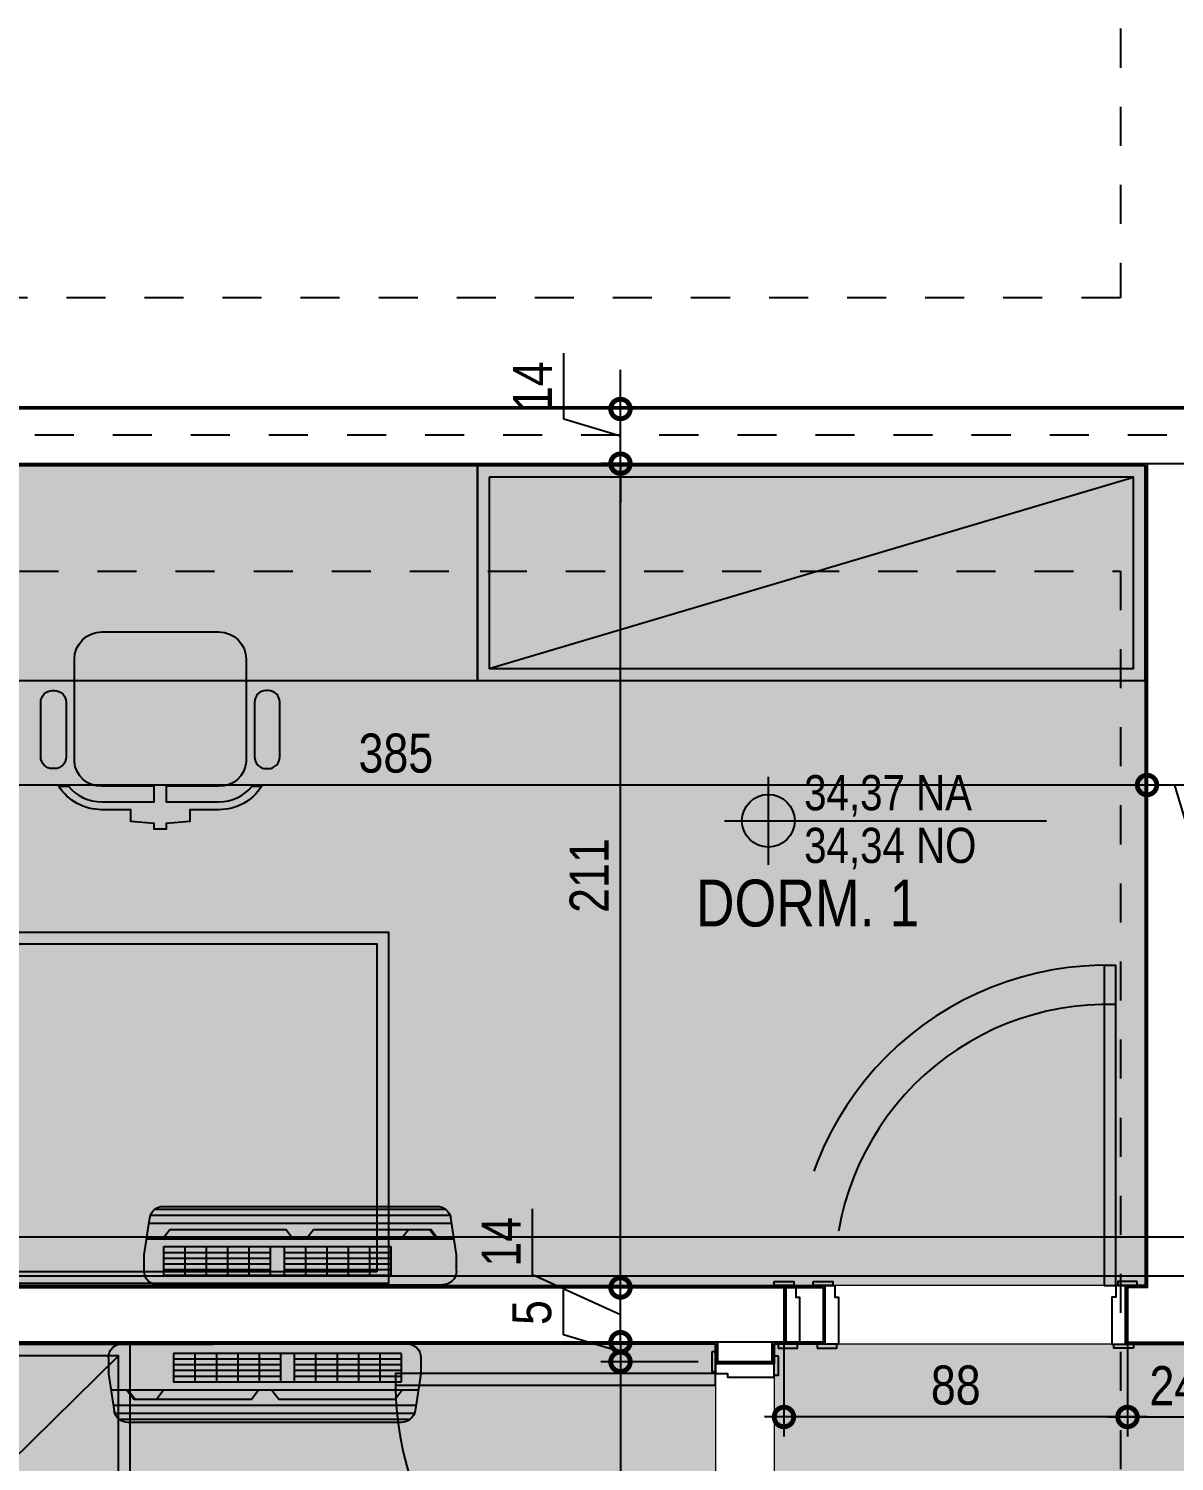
# Model space of a CAD drawing. Header units: metres. Extents: x -23 to 570, y -54 to 184.
# Drawn here: x -20.206 to -17.272, y -49.425 to -45.756 of the extents above; entities that cross this region are included whole.
import ezdxf
from ezdxf.enums import TextEntityAlignment as Align
from ezdxf.xclip import XClip

# ---------------------------------------------------------------- set-up
doc = ezdxf.new("R2010")
doc.units = ezdxf.units.M
doc.header["$XCLIPFRAME"] = 0
doc.header["$PDMODE"] = 35
for name, pattern in [('DASHEDX2', [1.5, 1, -0.5]), ('ESTILO_TQS_0004', [1.1199999999999999, 0.5, -0.2, 0.01, -0.2, 0.01, -0.2]), ('PUC$0$DASHEDX2', [1.5, 1, -0.5])]:
    doc.linetypes.add(name, pattern=pattern)
for name, color, linetype in [('1', 232, 'DASHEDX2'), ('205', 232, 'ESTILO_TQS_0004'), ('ARQ-DIM', 2, 'Continuous'), ('ARQ-SIM', 1, 'Continuous'), ('ARQ-TXT', 2, 'Continuous'), ('PUC$0$ARQ-ALV ACAB', 4, 'Continuous'), ('PUC$0$ARQ-ALV OSSO', 5, 'Continuous'), ('PUC$0$ARQ-CAX @ 1', 1, 'Continuous'), ('PUC$0$ARQ-ENCH', 1, 'Continuous'), ('PUC$0$ARQ-MOB', 7, 'Continuous'), ('PUC$0$ARQ-PRJ', 7, 'PUC$0$DASHEDX2'), ('PUC$0$MAUROAMARELO', 162, 'Continuous')]:
    doc.layers.add(name, color=color, linetype=linetype)
doc.layers.add('PUC$0$ARQ-FORRO', color=9, linetype='Continuous', lineweight=5)
doc.styles.add('Adesa', font='ARIALN.TTF')
doc.dimstyles.new('ADESA 1-0050', dxfattribs={"dimtxt": 0.1, "dimasz": 0.1, "dimexe": 0.05, "dimexo": 0.05, "dimgap": 0.03, "dimtad": 1, "dimdec": 1, "dimlfac": 100, "dimzin": 12, "dimtxsty": 'Adesa', "dimblk": 'DOTSMALL', "dimcen": 1, "dimdle": 0.05, "dimclrd": 1, "dimclre": 1, "dimclrt": 256, "dimazin": 3, "dimtm": 1e-09, "dimtfac": 1, "dimtdec": 1, "dimtmove": 1, "dimatfit": 0, "dimldrblk": 'DOTSMALL', "dimfxl": 0.8, "dimtvp": 2, "dimtolj": 1, "dimtzin": 0, "dimarcsym": 0})

# ---------------------------------------------------------------- blocks, each defined once
blk = doc.blocks.new('_DotSmall')
at = {"color": 0, "linetype": 'ByBlock', "const_width": 0.5}
blk.add_lwpolyline([(-0.0625, 0, 1), (0.0625, 0, 1)], format="xyb", close=True, dxfattribs=at)
blk = doc.blocks.new('*D543')
at = {"layer": 'ARQ-DIM', "color": 1, "lineweight": -2, "transparency": 16777216}
for p, q in [((-17.34160569449811, -47.59315264738974), (-17.34160569449811, -47.74298086039648)), ((-17.20160623424707, -47.59315264722467), (-17.20160623424707, -47.74298086039648)), ((-17.34160569449811, -47.69298086039648), (-17.44160569449811, -47.69298086039648)), ((-17.20160623424707, -47.69298086039648), (-17.34160569449811, -47.69298086039648)), ((-17.20160623424707, -47.69298086039648), (-17.34160569449811, -47.69298086039648)), ((-17.27160596437259, -47.69298086039648), (-17.19792178974776, -47.93859477581258)), ((-17.20160623424707, -47.69298086039648), (-17.10160623424706, -47.69298086039648)), ((-17.19792178974776, -47.93859477581258), (-17.02844020721024, -47.93859477581258))]:
    blk.add_line(p, q, dxfattribs=at)
at = {"layer": 'Defpoints', "color": 0, "transparency": 16777216}
for p in [(-17.34160569449811, -47.54315264738974), (-17.20160623424707, -47.54315264722467), (-17.34160569449811, -47.69298086039648)]:
    blk.add_point(p, dxfattribs=at)
at = {"layer": 'ARQ-DIM', "color": 1, "lineweight": -2, "transparency": 16777216, "xscale": 0.1, "yscale": 0.1, "zscale": 0.1}
blk.add_blockref('_DotSmall', (-17.34160569449811, -47.69298086039648), dxfattribs=at)
at = {"layer": 'ARQ-DIM', "color": 1, "lineweight": -2, "transparency": 16777216, "xscale": 0.1, "yscale": 0.1, "zscale": 0.1, "rotation": 180}
blk.add_blockref('_DotSmall', (-17.20160623424707, -47.69298086039648), dxfattribs=at)
at = {"layer": 'ARQ-DIM', "transparency": 16777216, "insert": (-17.113180998479, -47.85839013734055), "char_height": 0.1, "attachment_point": 5, "style": 'Adesa'}
blk.add_mtext('\\A1;14', dxfattribs=at)
blk = doc.blocks.new('*D544')
at = {"layer": 'ARQ-DIM', "color": 1, "lineweight": -2, "transparency": 16777216}
for p, q in [((-21.18999576998832, -47.53027021353373), (-21.18999576998832, -47.74298086039648)), ((-17.34160569449811, -47.59315264738974), (-17.34160569449811, -47.74298086039648)), ((-17.29160569449811, -47.69298086039648), (-21.23999576998832, -47.69298086039648))]:
    blk.add_line(p, q, dxfattribs=at)
at = {"layer": 'Defpoints', "color": 0, "transparency": 16777216}
for p in [(-21.18999576998832, -47.48027021353374, -4.318356323902826e-06), (-17.34160569449811, -47.54315264738974), (-21.18999576998832, -47.69298086039648)]:
    blk.add_point(p, dxfattribs=at)
at = {"layer": 'ARQ-DIM', "color": 1, "lineweight": -2, "transparency": 16777216, "xscale": 0.1, "yscale": 0.1, "zscale": 0.1, "rotation": 180}
blk.add_blockref('_DotSmall', (-21.18999576998832, -47.69298086039648), dxfattribs=at)
at = {"layer": 'ARQ-DIM', "color": 1, "lineweight": -2, "transparency": 16777216, "xscale": 0.1, "yscale": 0.1, "zscale": 0.1}
blk.add_blockref('_DotSmall', (-17.34160569449811, -47.69298086039648), dxfattribs=at)
at = {"layer": 'ARQ-DIM', "transparency": 16777216, "insert": (-19.26580073224321, -47.61192356162431), "char_height": 0.1, "attachment_point": 5, "style": 'Adesa'}
blk.add_mtext('\\A1;385', dxfattribs=at)
blk = doc.blocks.new('*D546')
at = {"layer": 'ARQ-DIM', "color": 1, "lineweight": -2, "transparency": 16777216}
for p, q in [((-18.9158009161824, -48.94779248097358), (-18.9158009161824, -48.77831089843606)), ((-18.69039163923846, -48.97995766223994), (-18.69039163923846, -48.87995766223994)), ((-18.69039163923846, -49.04995790467955), (-18.9158009161824, -48.94779248097358)), ((-18.66589639781554, -48.97995766223994), (-18.74039163923846, -48.97995766223994)), ((-18.69039163923846, -49.11995814711917), (-18.69039163923846, -48.97995766223994)), ((-18.69039163923846, -49.11995814711917), (-18.69039163923846, -48.97995766223994)), ((-18.66589639781554, -49.11995814711917), (-18.74039163923846, -49.11995814711917)), ((-18.69039163923846, -49.11995814711917), (-18.69039163923846, -49.21995814711917))]:
    blk.add_line(p, q, dxfattribs=at)
at = {"layer": 'Defpoints', "color": 0, "transparency": 16777216}
for p in [(-18.69039163923846, -48.97995766223994), (-18.61589639781554, -48.97995766223994), (-18.61589639781554, -49.11995814711917)]:
    blk.add_point(p, dxfattribs=at)
at = {"layer": 'ARQ-DIM', "color": 1, "lineweight": -2, "transparency": 16777216, "xscale": 0.1, "yscale": 0.1, "zscale": 0.1}
for p, rotation in [((-18.69039163923846, -48.97995766223994), 270), ((-18.69039163923846, -49.11995814711917), 90)]:
    blk.add_blockref('_DotSmall', p, dxfattribs=dict(at, rotation=rotation))
at = {"layer": 'ARQ-DIM', "transparency": 16777216, "insert": (-18.99600555465445, -48.8630516897048), "char_height": 0.1, "attachment_point": 5, "rotation": 90, "style": 'Adesa'}
blk.add_mtext('\\A1;14', dxfattribs=at)
blk = doc.blocks.new('*D547')
at = {"layer": 'ARQ-DIM', "color": 1, "lineweight": -2, "transparency": 16777216}
for p, q in [((-18.6903916392385, -49.02995766223994), (-18.6903916392385, -46.81995766223993)), ((-18.66589639781554, -46.86995766223993), (-18.7403916392385, -46.86995766223993)), ((-18.66589639781554, -48.97995766223994), (-18.7403916392385, -48.97995766223994))]:
    blk.add_line(p, q, dxfattribs=at)
at = {"layer": 'Defpoints', "color": 0, "transparency": 16777216}
for p in [(-18.6903916392385, -46.86995766223993), (-18.61589639781554, -46.86995766223993, 4.318356323904093e-06), (-18.61589639781554, -48.97995766223994)]:
    blk.add_point(p, dxfattribs=at)
at = {"layer": 'ARQ-DIM', "color": 1, "lineweight": -2, "transparency": 16777216, "xscale": 0.1, "yscale": 0.1, "zscale": 0.1}
for p, rotation in [((-18.6903916392385, -46.86995766223993), 90), ((-18.6903916392385, -48.97995766223994), 270)]:
    blk.add_blockref('_DotSmall', p, dxfattribs=dict(at, rotation=rotation))
at = {"layer": 'ARQ-DIM', "transparency": 16777216, "insert": (-18.77059627771054, -47.92495766223992), "char_height": 0.1, "attachment_point": 5, "rotation": 90, "style": 'Adesa'}
blk.add_mtext('\\A1;211', dxfattribs=at)
blk = doc.blocks.new('*D564')
at = {"layer": 'ARQ-DIM', "color": 1, "lineweight": -2, "transparency": 16777216}
for p, q in [((-18.83559627771055, -46.75639627069832), (-18.83559627771055, -46.5869146881608)), ((-18.69039163923852, -46.72995766223993), (-18.69039163923852, -46.62995766223992)), ((-18.66589639781554, -46.72995766223993), (-18.74039163923852, -46.72995766223993)), ((-18.69039163923852, -46.86995766223993), (-18.69039163923852, -46.72995766223993)), ((-18.69039163923852, -46.86995766223993), (-18.69039163923852, -46.72995766223993)), ((-18.69039163923852, -46.79995766223993), (-18.83559627771055, -46.75639627069832)), ((-18.66589639781554, -46.86995766223993), (-18.74039163923852, -46.86995766223993)), ((-18.69039163923852, -46.86995766223993), (-18.69039163923852, -46.96995766223993))]:
    blk.add_line(p, q, dxfattribs=at)
at = {"layer": 'Defpoints', "color": 0, "transparency": 16777216}
for p in [(-18.69039163923852, -46.72995766223993), (-18.61589639781554, -46.72995766223993), (-18.61589639781554, -46.86995766223993, 4.318356323904093e-06)]:
    blk.add_point(p, dxfattribs=at)
at = {"layer": 'ARQ-DIM', "color": 1, "lineweight": -2, "transparency": 16777216, "xscale": 0.1, "yscale": 0.1, "zscale": 0.1}
for p, rotation in [((-18.69039163923852, -46.72995766223993), 270), ((-18.69039163923852, -46.86995766223993), 90)]:
    blk.add_blockref('_DotSmall', p, dxfattribs=dict(at, rotation=rotation))
at = {"layer": 'ARQ-DIM', "transparency": 16777216, "insert": (-18.9158009161826, -46.67165547942955), "char_height": 0.1, "attachment_point": 5, "rotation": 90, "style": 'Adesa'}
blk.add_mtext('\\A1;14', dxfattribs=at)
blk = doc.blocks.new('*D582')
at = {"layer": 'ARQ-DIM', "color": 1, "lineweight": -2, "transparency": 16777216}
for p, q in [((-17.39160750442418, -49.09995787637222), (-17.39160750442418, -49.36156083928749)), ((-17.15157993739617, -49.09996689598725), (-17.15157993739617, -49.36156083928749)), ((-17.44160750442418, -49.31156083928749), (-17.10157993739617, -49.31156083928749))]:
    blk.add_line(p, q, dxfattribs=at)
at = {"layer": 'Defpoints', "color": 0, "transparency": 16777216}
for p in [(-17.39160750442418, -49.04995787637223), (-17.15157993739617, -49.04996689598725, -8.636712647003275e-06), (-17.15157993739617, -49.31156083928749)]:
    blk.add_point(p, dxfattribs=at)
at = {"layer": 'ARQ-DIM', "color": 1, "lineweight": -2, "transparency": 16777216, "xscale": 0.1, "yscale": 0.1, "zscale": 0.1, "rotation": 180}
blk.add_blockref('_DotSmall', (-17.39160750442418, -49.31156083928749), dxfattribs=at)
at = {"layer": 'ARQ-DIM', "color": 1, "lineweight": -2, "transparency": 16777216, "xscale": 0.1, "yscale": 0.1, "zscale": 0.1}
blk.add_blockref('_DotSmall', (-17.15157993739617, -49.31156083928749), dxfattribs=at)
at = {"layer": 'ARQ-DIM', "transparency": 16777216, "insert": (-17.27159372091018, -49.23135620081546), "char_height": 0.1, "attachment_point": 5, "style": 'Adesa'}
blk.add_mtext('\\A1;24', dxfattribs=at)
blk = doc.blocks.new('*D583')
at = {"layer": 'ARQ-DIM', "color": 1, "lineweight": -2, "transparency": 16777216}
for p, q in [((-18.27163314272723, -49.09996642610858), (-18.27163314272723, -49.36156083928749)), ((-17.39160750442418, -49.09995787637222), (-17.39160750442418, -49.36156083928749)), ((-17.34160750442418, -49.31156083928749), (-18.32163314272723, -49.31156083928749))]:
    blk.add_line(p, q, dxfattribs=at)
at = {"layer": 'Defpoints', "color": 0, "transparency": 16777216}
for p in [(-18.27163314272723, -49.04996642610858), (-17.39160750442418, -49.04995787637223), (-18.27163314272723, -49.31156083928749)]:
    blk.add_point(p, dxfattribs=at)
at = {"layer": 'ARQ-DIM', "color": 1, "lineweight": -2, "transparency": 16777216, "xscale": 0.1, "yscale": 0.1, "zscale": 0.1, "rotation": 180}
blk.add_blockref('_DotSmall', (-18.27163314272723, -49.31156083928749), dxfattribs=at)
at = {"layer": 'ARQ-DIM', "color": 1, "lineweight": -2, "transparency": 16777216, "xscale": 0.1, "yscale": 0.1, "zscale": 0.1}
blk.add_blockref('_DotSmall', (-17.39160750442418, -49.31156083928749), dxfattribs=at)
at = {"layer": 'ARQ-DIM', "transparency": 16777216, "insert": (-17.83162032357571, -49.23050354051532), "char_height": 0.1, "attachment_point": 5, "style": 'Adesa'}
blk.add_mtext('\\A1;88', dxfattribs=at)
blk = doc.blocks.new('*D584')
at = {"layer": 'ARQ-DIM', "color": 1, "lineweight": -2, "transparency": 16777216}
for p, q in [((-18.83624429953861, -49.10130011735902), (-18.83624429953861, -48.98693449662232)), ((-18.69039163923848, -49.11995814711917), (-18.69039163923848, -49.01995814711917)), ((-18.69039163923848, -49.14505591544906), (-18.83624429953861, -49.10130011735902)), ((-18.49160714432415, -49.11995814711917), (-18.74039163923848, -49.11995814711917)), ((-18.69039163923848, -49.11995814711917), (-18.69039163923848, -49.17015368377894)), ((-18.69039163923848, -49.11995814711917), (-18.69039163923848, -49.17015368377894)), ((-18.49160714432415, -49.17015368377894), (-18.74039163923848, -49.17015368377894)), ((-18.69039163923848, -49.17015368377894), (-18.69039163923848, -49.27015368377894))]:
    blk.add_line(p, q, dxfattribs=at)
at = {"layer": 'Defpoints', "color": 0, "transparency": 16777216}
for p in [(-18.44160714432415, -49.11995814711917), (-18.69039163923848, -49.17015368377894), (-18.44160714432415, -49.17015368377894)]:
    blk.add_point(p, dxfattribs=at)
at = {"layer": 'ARQ-DIM', "color": 1, "lineweight": -2, "transparency": 16777216, "xscale": 0.1, "yscale": 0.1, "zscale": 0.1}
for p, rotation in [((-18.69039163923848, -49.11995814711917), 270), ((-18.69039163923848, -49.17015368377894), 90)]:
    blk.add_blockref('_DotSmall', p, dxfattribs=dict(at, rotation=rotation))
at = {"layer": 'ARQ-DIM', "transparency": 16777216, "insert": (-18.91709695983876, -49.04411730699064), "char_height": 0.1, "attachment_point": 5, "rotation": 90, "style": 'Adesa'}
blk.add_mtext('\\A1;5', dxfattribs=at)
blk = doc.blocks.new('*D585')
at = {"layer": 'ARQ-DIM', "color": 1, "lineweight": -2, "transparency": 16777216}
for p, q in [((-18.6903916392385, -49.12015368377894), (-18.6903916392385, -50.09997301601302)), ((-18.49160714432415, -49.17015368377894), (-18.7403916392385, -49.17015368377894)), ((-18.49158637871429, -50.04997301601303), (-18.7403916392385, -50.04997301601303))]:
    blk.add_line(p, q, dxfattribs=at)
at = {"layer": 'Defpoints', "color": 0, "transparency": 16777216}
for p in [(-18.44160714432415, -49.17015368377894), (-18.6903916392385, -50.04997301601303), (-18.44158637871429, -50.04997301601303)]:
    blk.add_point(p, dxfattribs=at)
at = {"layer": 'ARQ-DIM', "color": 1, "lineweight": -2, "transparency": 16777216, "xscale": 0.1, "yscale": 0.1, "zscale": 0.1}
for p, rotation in [((-18.6903916392385, -49.17015368377894), 90), ((-18.6903916392385, -50.04997301601303), 270)]:
    blk.add_blockref('_DotSmall', p, dxfattribs=dict(at, rotation=rotation))
at = {"layer": 'ARQ-DIM', "transparency": 16777216, "insert": (-18.77144893801068, -49.61006334989597), "char_height": 0.1, "attachment_point": 5, "rotation": 90, "style": 'Adesa'}
blk.add_mtext('\\A1;88', dxfattribs=at)
blk = doc.blocks.new('NipAcOs')
at = {"layer": 'ARQ-SIM'}
h = blk.add_hatch(color=256, dxfattribs=at)
h.dxf.hatch_style = 1
h.paths.add_polyline_path([(0, 0.1499999999999773, 0.4142135623730951), (-0.1499999999999773, 0), (0, 0)])
h.paths.add_polyline_path([(0.1499999999999773, 0), (0, 0), (0, -0.1499999999999773, 0.4142135623730951)])
for p, q in [((0, -0.25), (0, 0.25)), ((-0.25, 0), (0.1499999999999773, 0)), ((0.1499999999999773, 0), (1.583441196697537, 0))]:
    blk.add_line(p, q, dxfattribs=at)
blk.add_circle((0, 0), 0.15, dxfattribs=at)
at = {"style": 'Adesa'}
for p in [(0.2040091630106531, 0.0600000000000023), (0.2040091630106531, -0.2400000000000091)]:
    blk.add_attdef('000,00', p, '', height=0.2, dxfattribs=at)
blk = doc.blocks.new('*U2447')
for points in [[(0, 0), (-3.673940397444008e-17, 0.7200000000003126), (-0.03000000000020013, 0.7200000000003126), (-0.03000000000020009, 0)], [(-0.774999999998131, 0.01000000000070145), (-0.7249999999984038, 0.01000000000070145), (-0.7249999999984038, 2.557953848736361e-13), (-0.774999999998131, 2.557953848736361e-13)], [(0.05500000000006366, 0.01000000000036039), (0.005000000000336513, 0.01000000000036039), (0.005000000000336513, -8.526512829121202e-14), (0.05500000000006366, -8.526512829121202e-14)], [(-0.7649999999987085, -0.1599999999774298), (-0.7149999999989813, -0.1599999999774298), (-0.7149999999989813, -0.1499999999769841), (-0.7649999999987085, -0.1499999999769841)], [(0.04499999999984539, -0.1600000000460113), (-0.004999999999881766, -0.1600000000460113), (-0.004999999999881766, -0.1500000000455941), (0.04499999999984539, -0.1500000000455941)]]:
    blk.add_lwpolyline(points, close=True)
for points in [[(-0.7599999999991678, 0), (-0.72, 2.273736754432321e-13), (-0.72, -0.02999999999997272), (-0.7099999999997817, -0.02999999999997272), (-0.7099999999989859, -0.1499999999630006), (-0.7450000000000909, -0.149999999963228), (-0.7449999999995225, 0)], [(0.03999999999973625, -2.273736754432321e-13), (3.410605131648481e-13, 0), (3.410605131648481e-13, -0.03000000000020009), (-0.009999999999877218, -0.03000000000020009), (-0.009999999999877218, -0.1499999999999773), (0.02500000000077307, -0.1500000000002046), (0.02499999999952252, -2.273736754432321e-13)]]:
    blk.add_lwpolyline(points)
at = {"layer": 'PUC$0$ARQ-PRJ'}
blk.add_arc((-0.020769230769382, 0.02076923076981165), 0.6995391551483003, 88.29864539466116, 181.7013546053483, dxfattribs=at)
blk = doc.blocks.new('PUC$0$pl apto tipo 1 puc')
at = {"layer": 'PUC$0$ARQ-ALV ACAB'}
for points in [[(-33.50985087990028, -1.025007836572563), (-33.50985134394762, -0.8750093935681496), (-33.63985110930275, -0.8750077360342539), (-33.63985074836648, -0.8248132062785145), (-33.78985075182459, -0.8248132062785145), (-33.78985075182459, -0.8750087429382858), (-36.36817175399827, -0.8750087429382862)], [(-32.6898493062904, -3.125008978486647), (-32.68984929770532, -1.025011084989751), (-32.73985111192462, -1.025010174364974), (-32.73985111192462, -0.8750101743649963), (-32.53985110930296, -0.8749916060735301)], [(-36.52836788313913, -1.025009227817514), (-33.96987355582769, -1.02500922781752), (-33.96987355582769, -1.02500922781752), (-33.50985134394671, -1.025007836573998)], [(-31.1732852074884, -3.275009227817526), (-36.3732393774884, -3.275009227817514)]]:
    blk.add_lwpolyline(points, dxfattribs=at)
at = {"layer": 'PUC$0$ARQ-ALV ACAB', "elevation": 4.318356323904093e-06}
blk.add_lwpolyline([(-36.36829960710842, -3.125009227817515), (-32.68984930629018, -3.125009227817515)], dxfattribs=at)
at = {"layer": 'PUC$0$ARQ-ALV OSSO'}
for points in [[(-33.51485134394761, -1.020009227817477), (-33.51485134394761, -0.8800092278174767), (-33.64485114533147, -0.880007570282387), (-33.64485078439639, -0.8298132062785143), (-33.78485075182459, -0.8298132062785145), (-33.78485075182459, -0.8800087429382858), (-36.37478256213402, -0.8800087429382862)], [(-32.68484930199855, -3.130009227817514), (-32.68484930199855, -1.020009227817515), (-32.73485111192462, -1.020008317191143), (-32.73485111192462, -0.8800097101792645), (-32.54485110529698, -0.8799920703019876)], [(-36.53129829884871, -1.020009227817515), (-33.96987355582769, -1.020009227817521), (-33.51485134394761, -1.020009227817476)], [(-31.1732852074884, -3.270009227817527), (-36.3732393774884, -3.270009227817515)]]:
    blk.add_lwpolyline(points, dxfattribs=at)
at = {"layer": 'PUC$0$ARQ-ALV OSSO', "elevation": 4.318356323904093e-06}
blk.add_lwpolyline([(-36.3732393774884, -3.130009227817514), (-31.1732852074884, -3.130009477005744)], dxfattribs=at)
at = {"layer": 'PUC$0$ARQ-CAX @ 1', "xscale": -1, "rotation": 180}
blk.add_blockref('*U2447', (-32.76485111192414, -1.025010174365201, -4.318356323904093e-06), dxfattribs=at)
blk = doc.blocks.new('*U2442')
for points in [[(0, 0), (-1.836970198722978e-17, 0.8200000000003126), (-0.03000000000020011, 0.8200000000003126), (-0.03000000000020009, 0)], [(-0.8749999999981309, 0.01000000000070145), (-0.8249999999984038, 0.01000000000070145), (-0.8249999999984038, 2.557953848736361e-13), (-0.8749999999981309, 2.557953848736361e-13)], [(0.05500000000006366, 0.01000000000036039), (0.005000000000336513, 0.01000000000036039), (0.005000000000336513, -8.526512829121202e-14), (0.05500000000006366, -8.526512829121202e-14)], [(-0.8649999999987086, -0.1600180112965575), (-0.8149999999989814, -0.1600180112965575), (-0.8149999999989814, -0.1500180112961118), (-0.8649999999987086, -0.1500180112961118)], [(0.04499999999984527, -0.160018011365139), (-0.004999999999881884, -0.160018011365139), (-0.004999999999881884, -0.1500180113647218), (0.04499999999984527, -0.1500180113647218)]]:
    blk.add_lwpolyline(points, close=True)
for points in [[(-0.8599999999991678, 0), (-0.82, 2.273736754432321e-13), (-0.82, -0.02999999999997272), (-0.8099999999997817, -0.02999999999997272), (-0.809999999998986, -0.1500180112821283), (-0.845000000000091, -0.1500180112823557), (-0.8449999999995225, 0)], [(0.03999999999973625, -2.273736754432321e-13), (3.410605131648481e-13, 0), (3.410605131648481e-13, -0.03000000000020009), (-0.009999999999877218, -0.03000000000020009), (-0.009999999999877336, -0.150018011319105), (0.02500000000077295, -0.1500180113193323), (0.02499999999952252, -2.273736754432321e-13)]]:
    blk.add_lwpolyline(points)
at = {"layer": 'PUC$0$ARQ-PRJ'}
blk.add_arc((-0.02365384615401838, 0.02365384615450772), 0.7966973711411199, 88.29864539466116, 181.7013546053483, dxfattribs=at)
blk = doc.blocks.new('*U2444')
for points in [[(-0.04499999999984527, 0.01001801140205316), (0.004999999999881884, 0.01001801140205316), (0.004999999999881884, 1.801140163593118e-05), (-0.04499999999984527, 1.801140163593118e-05)], [(0.8649999999987086, 0.01001801133347158), (0.8149999999989814, 0.01001801133347158), (0.8149999999989814, 1.801133302592461e-05), (0.8649999999987086, 1.801133302592461e-05)], [(-0.05500000000006366, -0.1599999999634463), (-0.005000000000336513, -0.1599999999634463), (-0.005000000000336513, -0.1499999999630006), (-0.05500000000006366, -0.1499999999630006)], [(0, -0.1499999999630859), (1.836970198722978e-17, -0.9699999999633985), (0.03000000000020011, -0.9699999999633985), (0.03000000000020009, -0.1499999999630859)], [(0.8749999999981309, -0.1599999999637873), (0.8249999999984038, -0.1599999999637873), (0.8249999999984038, -0.1499999999633417), (0.8749999999981309, -0.1499999999633417)]]:
    blk.add_lwpolyline(points, close=True)
for points in [[(-0.03999999999973625, -0.1499999999628585), (-3.410605131648481e-13, -0.1499999999630859), (-3.410605131648481e-13, -0.1199999999628858), (0.009999999999877218, -0.1199999999628858), (0.009999999999877336, 1.801135601908754e-05), (-0.02500000000077295, 1.801135624646122e-05), (-0.02499999999952252, -0.1499999999628585)], [(0.8599999999991678, -0.1499999999630859), (0.82, -0.1499999999633133), (0.82, -0.1199999999631132), (0.8099999999997817, -0.1199999999631132), (0.809999999998986, 1.801131904244357e-05), (0.845000000000091, 1.801131926981725e-05), (0.8449999999995225, -0.1499999999630859)]]:
    blk.add_lwpolyline(points)
at = {"layer": 'PUC$0$ARQ-PRJ'}
blk.add_arc((0.02365384615401838, -0.1736538461175936), 0.7966973711411199, 268.2986453946612, 1.70135460534832, dxfattribs=at)
blk = doc.blocks.new('*U2463')
at = {"flags": 128}
for points in [[(1.709997107409953, -3.093942264562051e-09), (1.709997107409953, 0.5499999969060578), (9.044925e-10, 0.5499999971050785), (0, 0)], [(1.679997107409981, 0.02999999696037274), (1.679997107409981, 0.5199999969063126), (0.0300000008501229, 0.5199999971053333), (0.030000000054315, 0.0299999999451757)]]:
    blk.add_lwpolyline(points, close=True, dxfattribs=at)
blk.add_lwpolyline([(1.679997107409981, 0.5199999969063126), (0.030000000054315, 0.0299999999451757)], dxfattribs=at)
blk = doc.blocks.new('PUC$0$CAMA-SOLTEIRO')
at = {"flags": 128}
for points in [[(1.900003099034073, 1.54953617936826e-05), (0, 0), (-6.198144546942785e-06, 0.8999999999756199), (1.899996900927725, 0.9000104953693437)], [(1.870002866604771, 0.03001526293104462), (0.02999976756836986, 0.03000023242930183), (0.02999403428475489, 0.87000023240725), (1.869997133355714, 0.8700106379374688)], [(0.6938189704263991, 0.03000535835053597), (0.5223903989657614, 0.03000883534969034), (0.5223941895923403, 0.8699958847870164), (0.6938132371700689, 0.8700020180600347)], [(0.4761887905682656, 0.1000002114526239), (0.0761935524733417, 0.1000023810340451), (0.07619564273227297, 0.8000023810649566), (0.4762004046373463, 0.8000002114216898)]]:
    blk.add_lwpolyline(points, close=True, dxfattribs=at)
blk = doc.blocks.new('PUC$0$arq-cadeira giro')
at = {"linetype": 'Continuous'}
blk.add_lwpolyline([(-0.250000000007276, -0.3061876922511146), (-0.180000000007567, -0.3061876922511146, 0.4142135623730951), (-0.1500000000087311, -0.2761876922522788), (-0.1500000000087311, -0.2711876922476222, 0.4142135623730951), (-0.180000000007567, -0.2411876922487863), (-0.250000000007276, -0.2411876922487863), (-0.3200000000069849, -0.2411876922487863, 0.4142135623730951), (-0.3500000000058208, -0.2711876922476222), (-0.3500000000058208, -0.2761876922522788, 0.4142135623730951), (-0.3200000000069849, -0.3061876922511146)], format="xyb", close=True, dxfattribs=at)
at = {"layer": 'PUC$0$ARQ-MOB', "linetype": 'Continuous'}
for points in [[(-0.250000000007276, 0.3061876922511146), (-0.180000000007567, 0.3061876922511146, -0.4142135623730951), (-0.1500000000087311, 0.2761876922522788), (-0.1500000000087311, 0.2711876922476222, -0.4142135623730951), (-0.180000000007567, 0.2411876922487863), (-0.250000000007276, 0.2411876922487863), (-0.3200000000069849, 0.2411876922487863, -0.4142135623730951), (-0.3500000000058208, 0.2711876922476222), (-0.3500000000058208, 0.2761876922522788, -0.4142135623730951), (-0.3200000000069849, 0.3061876922511146)], [(-0.250000000007276, -0.3061876922511146), (-0.180000000007567, -0.3061876922511146, 0.4142135623730951), (-0.1500000000087311, -0.2761876922522788), (-0.1500000000087311, -0.2711876922476222, 0.4142135623730951), (-0.180000000007567, -0.2411876922487863), (-0.250000000007276, -0.2411876922487863), (-0.3200000000069849, -0.2411876922487863, 0.4142135623730951), (-0.3500000000058208, -0.2711876922476222), (-0.3500000000058208, -0.2761876922522788, 0.4142135623730951), (-0.3200000000069849, -0.3061876922511146)]]:
    blk.add_lwpolyline(points, format="xyb", close=True, dxfattribs=at)
at = {"layer": 'PUC$0$ARQ-MOB'}
blk.add_lwpolyline([(-0.5052035752669326, 0), (-0.5052035752669326, 0.0153859102865681), (-0.4902035752675147, 0.0153859102865681), (-0.4852035752628582, 0.0753859102842398), (-0.4552035752640223, 0.0753859102842398), (-0.4552035752640223, 0.1503859102931102, -0.255924141091824), (-0.3952035752724665, 0.2599304217903189), (-0.3952035752663505, 0.2352387240243843, 0.2238875363545352), (-0.4352035752644954, 0.1503859102795548), (-0.4352035752599477, 0.0153859102865681), (-0.3952035752663505, 0.0153859102865681), (-0.3952035752663505, 0.1503859102813294, -0.3982499437502827), (-0.3325437736554768, 0.2200000000084401), (-0.0700000000069849, 0.2200000000084401, -0.4142135623730951), (0, 0.1500000000014552), (0, 0), (0, -0.1500000000014552, -0.4142135623730951), (-0.0700000000069849, -0.2200000000084401), (-0.3325437736554768, -0.2200000000084401, -0.3982499437502827), (-0.3952035752663505, -0.1503859102813294), (-0.3952035752663505, -0.0153859102865681), (-0.4352035752599477, -0.0153859102865681), (-0.4352035752644954, -0.1503859102795548, 0.2238875363545352), (-0.3952035752663505, -0.2352387240243843), (-0.3952035752724665, -0.2599304217903189, -0.255924141091824), (-0.4552035752640223, -0.1503859102931102), (-0.4552035752640223, -0.0753859102842398), (-0.4852035752628582, -0.0753859102842398), (-0.4902035752675147, -0.0153859102865681), (-0.5052035752669326, -0.0153859102865681)], format="xyb", close=True, dxfattribs=at)
blk = doc.blocks.new('*U2503')
at = {"flags": 128}
for points in [[(0.5583425930058148, -1.010223762926524e-09), (0.5583425930058148, 0.5499999989897763), (9.044925e-10, 0.5499999971050785), (0, 0)], [(0.5283425930058425, 0.02999999904409124), (0.5283425930058425, 0.519999998990031), (0.0300000008501229, 0.5199999971053333), (0.030000000054315, 0.0299999999451757)]]:
    blk.add_lwpolyline(points, close=True, dxfattribs=at)
blk.add_lwpolyline([(0.5283425930058425, 0.519999998990031), (0.030000000054315, 0.0299999999451757)], dxfattribs=at)
blk = doc.blocks.new('PUC$0$layout pcd puc 1')
at = {"layer": 'PUC$0$ARQ-MOB'}
blk.add_lwpolyline([(1.968392675684115, 5.699999999999989), (-3.040603731818692e-05, 5.69999224973094), (-3.040603731818692e-05, 5.149992249730758), (1.968392675743232, 5.149984505649797)], close=True, dxfattribs=at)
at = {"layer": 'PUC$0$ARQ-MOB', "rotation": 180}
for name, p in [('*U2463', (3.678389783123627, 5.700000000320586, 4.31835632310037e-06)), ('*U2503', (1.078405953100518, 3.449991763223323, 4.31835632310037e-06))]:
    blk.add_blockref(name, p, dxfattribs=at)
at = {"layer": 'PUC$0$ARQ-MOB', "ltscale": 0.5, "rotation": 90}
blk.add_blockref('PUC$0$arq-cadeira giro', (1.155779240706508, 5.273935531221994), dxfattribs=at)
at = {"layer": 'PUC$0$ARQ-MOB', "zscale": 39.37007874015748}
blk.add_blockref('PUC$0$CAMA-SOLTEIRO', (-0.1599350931713808, 3.605049988393326), dxfattribs=at)
blk = doc.blocks.new('PUC$0$pl forro pcd 1')
at = {"layer": 'PUC$0$ARQ-FORRO'}
h = blk.add_hatch(color=256, dxfattribs=at)
h.dxf.hatch_style = 1
h.paths.add_polyline_path([(5.549889704325761, 2.684948914557204), (5.549890526639008, 1.824952916486311), (5.496123997199003, 1.824952865075687), (5.496125742186582, 8.203438710552291e-07), (2.728324617048141, -1.908221955915224e-05), (2.728324803240319, -0.9530195554710517), (5.496133868514207, -0.9530430274138837), (5.49613386851421, -2.100778719535697), (8.606141012255176, -2.100768161874583), (8.606139636610788, -0.1977916181587887), (8.756139649020415, -0.197791521092249), (8.756140274921588, -1.165016541935103), (10.57989085858102, -1.165017020549648), (10.57989085858102, 1.42995114648555), (9.688642308141628, 1.429953931799687), (9.688641133309925, 2.684952916483489)])
h = blk.add_hatch(color=256, dxfattribs=at)
h.dxf.hatch_style = 1
h.paths.add_polyline_path([(-0.1601921569182032, 0.1500004848792287), (-0.1600599964155798, 1.650362420730723), (-3.353645745463041e-05, 1.649543412240327), (-3.353645745463041e-05, 2.25000048487923), (3.678326423083458, 2.250008235468869), (3.678364668043752, 0.1500023427478752)])
h = blk.add_hatch(color=256, dxfattribs=at)
h.dxf.hatch_style = 1
h.paths.add_polyline_path([(0.004873373175836804, -0.00157404257758742), (2.57832458087378, -1.583650920622404e-05), (2.578348887856443, -1.103033190790512), (3.426123579841775, -1.103033190790633), (3.428746320365661, -3.459549704427957), (-6.355582126715831e-05, -3.460023258639382)])
blk.add_lwpolyline([(5.549889704325761, 2.684948914557204), (5.549890526639008, 1.824952916486311), (5.496123997199003, 1.824952865075687), (5.496125742186582, 8.203438710552291e-07), (2.728324617048141, -1.908221955915224e-05), (2.728324803240319, -0.9530195554710517), (5.496133868514207, -0.9530430274138837), (5.49613386851421, -2.100778719535697), (8.606141012255176, -2.100768161874583), (8.606139636610788, -0.1977916181587887), (8.756139649020415, -0.197791521092249), (8.756140274921588, -1.165016541935103), (10.57989085858102, -1.165017020549648), (10.57989085858102, 1.42995114648555), (9.688642308141628, 1.429953931799687), (9.688641133309925, 2.684952916483489)], close=True, dxfattribs=at)
at = {"layer": 'PUC$0$ARQ-FORRO', "elevation": 4.31835632310037e-06}
for points in [[(-0.1601921569182032, 0.1500004848792287), (-0.1600599964155798, 1.650362420730723), (-3.353645745463041e-05, 1.649543412240327), (-3.353645745463041e-05, 2.25000048487923), (3.678326423083458, 2.250008235468869), (3.678364668043752, 0.1500023427478752)], [(0.004873373175836804, -0.00157404257758742), (2.57832458087378, -1.583650920622404e-05), (2.578348887856443, -1.103033190790512), (3.426123579841775, -1.103033190790633), (3.428746320365661, -3.459549704427957), (-6.355582126715831e-05, -3.460023258639382)]]:
    blk.add_lwpolyline(points, close=True, dxfattribs=at)
blk = doc.blocks.new('PUC$0$Q1')
at = {"layer": 'PUC$0$MAUROAMARELO'}
for p, q in [((240.9168394945319, -387.1026846636278), (240.1737992864325, -387.1026846636278)), ((240.8957057322278, -387.0957092027159), (240.1949330487362, -387.0957092027159)), ((240.145319390482, -387.2199680435349), (240.1599698859306, -387.1250467797306)), ((240.9327719142491, -387.1386723422559), (240.1576897701973, -387.1386723422559)), ((240.9287674815717, -387.1182753428074), (240.1618712993925, -387.1182753428075)), ((240.945319390482, -387.2199680435349), (240.9306688950333, -387.1250467797306)), ((240.9389265356431, -387.1785484299287), (240.1510035773078, -387.1785484299287)), ((240.1926560917461, -387.1785484299287), (240.2109410929909, -387.1546799405407)), ((240.1958903684414, -387.1785484299287), (240.2141753696861, -387.1546799405407)), ((240.2683749102446, -387.1546799405407), (240.2109410929909, -387.1546799405407)), ((240.5115314378287, -387.1546799405407), (240.2141753696861, -387.1546799405407)), ((240.2866599114889, -387.1785484299287), (240.2683749102446, -387.1546799405407)), ((240.5298164390734, -387.1785484299287), (240.5115314378287, -387.1546799405407)), ((240.5640566185858, -387.1785484299287), (240.5823416198305, -387.1546799405407)), ((240.8796976879731, -387.1546799405407), (240.5823416198305, -387.1546799405407)), ((240.8979826892179, -387.1785484299287), (240.8796976879731, -387.1546799405407)), ((240.145319390482, -387.2613876571413), (240.145319390482, -387.2199680435349)), ((240.3121910110704, -387.2718364671387), (240.3121910110704, -387.1986790807405)), ((240.6213588412039, -387.1986790807405), (240.3121910110704, -387.1986790807405)), ((240.4201896950054, -387.2134717998856), (240.3121910110704, -387.2134717998856)), ((240.3669240719074, -387.2718364671387), (240.3669240719074, -387.1986790807405)), ((240.4833013519661, -387.2134717998856), (240.4201896950054, -387.2134717998856)), ((240.4216571327443, -387.2718364671387), (240.4216571327443, -387.1986790807405)), ((240.4763901935818, -387.2718364671387), (240.4763901935818, -387.1986790807405)), ((240.5464130089268, -387.2134717998856), (240.4833013519661, -387.2134717998856)), ((240.5311232544187, -387.2718364671387), (240.5311232544187, -387.1986790807405)), ((240.5858563152557, -387.2134717998856), (240.5464130089268, -387.2134717998856)), ((240.5858563152557, -387.2718364671387), (240.5858563152557, -387.1986790807405)), ((240.6213588412039, -387.2718364671387), (240.6213588412039, -387.1986790807405)), ((240.8950241453886, -387.1986790807407), (240.6213588412039, -387.1986790807405)), ((240.7293575251389, -387.2134717998858), (240.6213588412039, -387.2134717998858)), ((240.6760919020408, -387.2718364671387), (240.6760919020408, -387.1986790807405)), ((240.7924691820996, -387.2134717998858), (240.7293575251389, -387.2134717998858)), ((240.7308249628778, -387.2718364671387), (240.7308249628778, -387.1986790807405)), ((240.7855580237147, -387.2718364671387), (240.7855580237147, -387.1986790807405)), ((240.8555808390603, -387.2134717998858), (240.7924691820996, -387.2134717998858)), ((240.8402910845517, -387.2718364671387), (240.8402910845517, -387.1986790807407)), ((240.8950241453886, -387.2134717998858), (240.8555808390603, -387.2134717998858)), ((240.8950241453886, -387.2718364671387), (240.8950241453886, -387.1986790807407)), ((240.945319390482, -387.2613876571413), (240.945319390482, -387.2199680435349)), ((240.4201896950054, -387.2282645190307), (240.3121910110704, -387.2282645190307)), ((240.4201896950054, -387.2430572381759), (240.3121910110704, -387.2430572381759)), ((240.4201896950054, -387.257849957321), (240.3121910110704, -387.257849957321)), ((240.4833013519661, -387.2282645190307), (240.4201896950054, -387.2282645190307)), ((240.4833013519661, -387.2430572381759), (240.4201896950054, -387.2430572381759)), ((240.4833013519661, -387.257849957321), (240.4201896950054, -387.257849957321)), ((240.5464130089268, -387.2282645190307), (240.4833013519661, -387.2282645190307)), ((240.5464130089268, -387.2430572381759), (240.4833013519661, -387.2430572381759)), ((240.5464130089268, -387.257849957321), (240.4833013519661, -387.257849957321)), ((240.5858563152557, -387.2282645190307), (240.5464130089268, -387.2282645190307)), ((240.5858563152557, -387.2430572381759), (240.5464130089268, -387.2430572381759)), ((240.5858563152557, -387.257849957321), (240.5464130089268, -387.257849957321)), ((240.7293575251389, -387.228264519031), (240.6213588412039, -387.228264519031)), ((240.7293575251389, -387.2430572381759), (240.6213588412039, -387.2430572381759)), ((240.7293575251389, -387.257849957321), (240.6213588412039, -387.257849957321)), ((240.7924691820996, -387.228264519031), (240.7293575251389, -387.228264519031)), ((240.7924691820996, -387.2430572381759), (240.7293575251389, -387.2430572381759)), ((240.7924691820996, -387.257849957321), (240.7293575251389, -387.257849957321)), ((240.8555808390603, -387.228264519031), (240.7924691820996, -387.228264519031)), ((240.8555808390603, -387.2430572381759), (240.7924691820996, -387.2430572381759)), ((240.8555808390603, -387.257849957321), (240.7924691820996, -387.257849957321)), ((240.8950241453886, -387.228264519031), (240.8555808390603, -387.228264519031)), ((240.8950241453886, -387.2430572381759), (240.8555808390603, -387.2430572381759)), ((240.8950241453886, -387.257849957321), (240.8555808390603, -387.257849957321)), ((240.9098168645338, -387.2968901830895), (240.1808219164302, -387.2968901830895)), ((240.6213588412039, -387.2718364671387), (240.3121910110704, -387.2718364671387)), ((240.8950241453886, -387.2718364671387), (240.6213588412039, -387.2718364671387))]:
    blk.add_line(p, q, dxfattribs=at)
for centre, start, end in [((240.1949330487362, -387.1312117286641), 90, 170.0000000000153), ((240.8957057322278, -387.1312117286641), 9.999999999984647, 90), ((240.1808219164302, -387.2613876571413), 180, 270), ((240.9098168645338, -387.2613876571413), 270, 0)]:
    blk.add_arc(centre, 0.03550252594831591, start, end, dxfattribs=at)
blk = doc.blocks.new('PUC$0$A$C2e7cd6c0')
at = {"layer": 'PUC$0$MAUROAMARELO', "xscale": -1}
blk.add_blockref('PUC$0$Q1', (231.4646302423971, 391.1827966833139, -8.636712647809857e-06), dxfattribs=at)
at = {"layer": 'PUC$0$MAUROAMARELO', "xscale": -1, "rotation": 180}
blk.add_blockref('PUC$0$Q1', (-249.7172601499369, -383.561842730337, -8.63671264772492e-06), dxfattribs=at)
blk = doc.blocks.new('PUC$0$A$Cf3fdf5a0')
at = {"layer": 'PUC$0$ARQ-PRJ', "ltscale": 50}
for p, q in [((4.232242950816726, 0.1243147081790994, -4.316589072187372e-06), (-0.1851649923901277, 0.124309236919089, -4.316589051423913e-06)), ((4.232242951800799, 0.02431470817919035, -4.318356322882683e-06), (-0.1851648685405962, 0.0243146658981459, -4.316588977058384e-06))]:
    blk.add_line(p, q, dxfattribs=at)
blk = doc.blocks.new('PUC')
at = {"layer": 'PUC$0$ARQ-ALV ACAB'}
for points in [[(-19.31109202972954, -48.97495766226213), (-18.26663314272723, -48.97495766224173), (-18.26663314272723, -49.12497567356083), (-18.2966075378467, -49.12497532168425)], [(-17.34660569020487, -48.97495766226035), (-17.3966331427279, -48.97495766223991), (-17.3966331427279, -49.12497567355901), (-17.29660701754841, -49.12496599979342)], [(-18.4466075378467, -49.12497398362834), (-19.361090702386, -49.12496599979521)], [(-18.2966075378467, -49.1749737340648), (-18.2966075378467, -49.12497398470101)]]:
    blk.add_lwpolyline(points, dxfattribs=at)
for points, elevation in [([(-18.4466075378467, -49.12497398470101), (-18.4466075378467, -49.1749737340648)], 9.6470957264283e-10), ([(-18.2966075378467, -49.1749737340648), (-18.44660749487809, -49.1749737340648)], 8.637677356977107e-06)]:
    blk.add_lwpolyline(points, dxfattribs=dict(at, elevation=elevation))
at = {"layer": 'PUC$0$ARQ-ALV OSSO'}
for points in [[(-19.3160920254363, -48.9799576622417), (-18.27163314272723, -48.9799576622417), (-18.27163314272723, -49.11997518997546), (-19.36109021882405, -49.11996599981859)], [(-17.34160569449811, -48.97995766223991), (-17.3916331427279, -48.97995766223991), (-17.3916331427279, -49.11997518997368), (-17.29660750111036, -49.11996599981681)], [(-18.3016075378467, -49.1699737340648), (-18.3016075378467, -49.11997493712531)]]:
    blk.add_lwpolyline(points, dxfattribs=at)
for points, elevation in [([(-18.4416075378467, -49.11997373406443), (-18.4416075378467, -49.1699737340648)], 9.6470957264283e-10), ([(-18.30160749487808, -49.1699737340648), (-18.44160749487808, -49.1699737340648)], 8.637677356977107e-06)]:
    blk.add_lwpolyline(points, dxfattribs=dict(at, elevation=elevation))
at = {"layer": 'PUC$0$ARQ-ALV OSSO', "xscale": -1, "rotation": 180}
blk.add_blockref('PUC$0$pl apto tipo 1 puc', (15.34324360750044, -49.99996689005743), dxfattribs=at)
at = {"layer": 'PUC$0$ARQ-CAX @ 1'}
blk.add_blockref('*U2442', (-17.42163314272742, -48.97495766223968), dxfattribs=at)
at = {"layer": 'PUC$0$ARQ-CAX @ 1', "rotation": 270}
blk.add_blockref('*U2444', (-18.29660753788384, -49.1999730212309), dxfattribs=at)
at = {"layer": 'PUC$0$ARQ-ENCH'}
for name, p in [('PUC$0$A$Cf3fdf5a0', (-21.18512427563869, -48.97495766223991)), ('PUC$0$A$C2e7cd6c0', (-10.43003367, -52.85922773923907, -4.318356323902826e-06))]:
    blk.add_blockref(name, p, dxfattribs=at)
at = {"layer": 'PUC$0$ARQ-FORRO'}
blk.add_blockref('PUC$0$pl forro pcd 1', (-21.02493211872048, -49.12495814711914, -4.31835632310037e-06), dxfattribs=at)
at = {"layer": 'PUC$0$ARQ-MOB'}
blk.add_blockref('PUC$0$layout pcd puc 1', (-21.02499547876065, -52.57494991197085, -4.31835632310037e-06), dxfattribs=at)
blk = doc.blocks.new('est-lo-07-6sb-r00')
at = {"layer": '1'}
for points in [[(-1740.97815, 872.9864600000001), (-1740.97815, 355.5001770000001)], [(-1740.97815, 355.5001770000001), (-2102.995138, 355.5001770000001)], [(-2102.995138, 285.5001770000001), (-1740.97815, 285.5001770000001)], [(-1740.97815, 285.5001770000001), (-1740.97815, -229.9998439999999)]]:
    blk.add_lwpolyline(points, dxfattribs=at)
at = {"layer": '205'}
blk.add_line((-2259.087140875389, 320.423392), (3872.599049, 320.423392), dxfattribs=at)

msp = doc.modelspace()

# ---------------------------------------------------------------- block references
msp.add_blockref('PUC', (0, 0))
at = {"linetype": 'Continuous'}
ref = msp.add_blockref('est-lo-07-6sb-r00', (0, -50), dxfattribs=dict(at, xscale=0.01, yscale=0.01, zscale=0.01))
XClip(ref).set_block_clipping_path([(-2376.938745374719, -332.406408918996), (3843.23007627645, 424.4148867242975)])
at = {"layer": 'ARQ-SIM'}
ref = msp.add_blockref('NipAcOs', (-18.31164764133469, -47.7846512252709, -4.31835632310037e-06), dxfattribs=dict(at, xscale=0.45, yscale=0.45, zscale=0.45))
ref.add_attrib('000,00', '34,34 NO', (-18.21984351797933, -47.8926512252709, -4.31835632310037e-06), dxfattribs={"layer": '0', "color": 2, "height": 0.09, "style": 'Adesa'})
ref.add_attrib('000,00', '34,37 NA', (-18.21984351797933, -47.75765122527091, -4.31835632310037e-06), dxfattribs={"layer": '0', "color": 2, "height": 0.09, "style": 'Adesa'})

# ---------------------------------------------------------------- texts
at = {"layer": 'ARQ-TXT', "style": 'Adesa'}
msp.add_text('DORM. 1', height=0.12, dxfattribs=at).set_placement((-18.21113134739336, -47.99519218551846, -4.31835632350037e-06), align=Align.MIDDLE)

# ---------------------------------------------------------------- dimensions: what is measured, and where the dimension line sits
at = {"layer": 'ARQ-DIM'}
for base, p1, p2, angle, picture, middle in [((-18.69039163923852, -46.72995766223993), (-18.61589639781553, -46.86995766223991, 4.318356323904093e-06), (-18.61589639781553, -46.72995766223991), 270, '*D564', (-18.9158009161826, -46.7263962706983)), ((-18.6903916392385, -46.86995766223993), (-18.61589639781553, -48.97995766223991), (-18.61589639781553, -46.86995766223991, 4.318356323904093e-06), 270, '*D547', (-18.77059627771054, -47.92495766223992)), ((-18.69039163923848, -49.17015368377894), (-18.44160714432414, -49.11995814711914), (-18.44160714432414, -49.17015368377891), 90, '*D584', (-18.91709695983876, -49.07130011735899)), ((-18.6903916392385, -50.04997301601303), (-18.44160714432414, -49.17015368377891), (-18.44158637871428, -50.049973016013), 90, '*D585', (-18.77144893801068, -49.61006334989597))]:
    dim = msp.add_linear_dim(base=base, p1=p1, p2=p2, angle=angle, dimstyle='ADESA 1-0050', dxfattribs=at)
    dim.commit()
    dim.dimension.update_dxf_attribs({"geometry": picture, "text_midpoint": middle})
dim = msp.add_linear_dim(base=(-21.18999576998832, -47.69298086039648), p1=(-17.34160569449811, -47.54315264738974), p2=(-21.18999576998832, -47.48027021353374, -4.318356323902826e-06), dimstyle='ADESA 1-0050', override={"dimdec": 0}, dxfattribs=at)
dim.commit()
dim.dimension.update_dxf_attribs({"geometry": '*D544', "text_midpoint": (-19.26580073224321, -47.61192356162431)})
for base, p1, p2, picture, middle in [((-17.34160569449811, -47.69298086039648), (-17.20160623424707, -47.54315264722467), (-17.34160569449811, -47.54315264738974), '*D543', (-17.16792178974775, -47.85839013734055)), ((-18.27163314272723, -49.31156083928749), (-17.39160750442418, -49.04995787637223), (-18.27163314272723, -49.04996642610858), '*D583', (-17.83162032357571, -49.23050354051532)), ((-17.15157993739617, -49.31156083928749), (-17.39160750442418, -49.04995787637223), (-17.15157993739617, -49.04996689598725, -8.636712647003275e-06), '*D582', (-17.27159372091018, -49.23135620081546))]:
    dim = msp.add_linear_dim(base=base, p1=p1, p2=p2, dimstyle='ADESA 1-0050', dxfattribs=at)
    dim.commit()
    dim.dimension.update_dxf_attribs({"geometry": picture, "text_midpoint": middle})
dim = msp.add_linear_dim(base=(-18.69039163923846, -48.97995766223994), p1=(-18.61589639781553, -49.11995814711914), p2=(-18.61589639781553, -48.97995766223991), angle=270, dimstyle='ADESA 1-0050', dxfattribs=at)
dim.commit()
dim.dimension.update_dxf_attribs({"geometry": '*D546', "text_midpoint": (-18.91580091618241, -48.91779248097355), "dimtype": 160})

doc.saveas('drawing.dxf')
